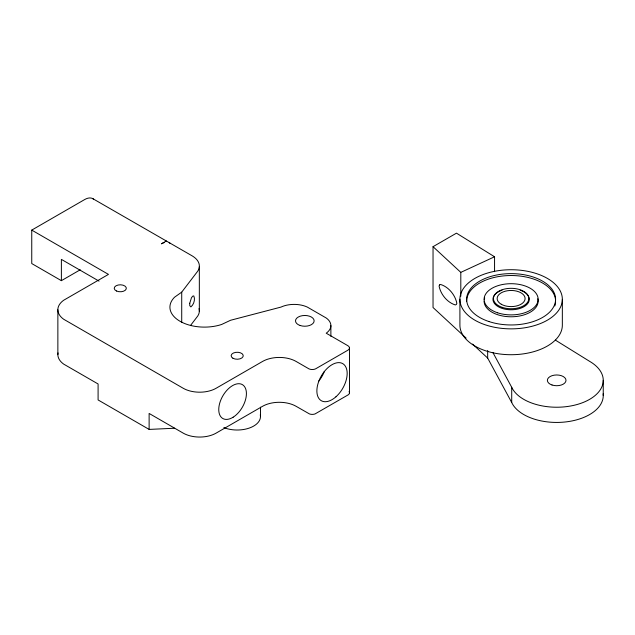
<?xml version="1.0" encoding="UTF-8"?>
<svg xmlns="http://www.w3.org/2000/svg" width="635" height="635" viewBox="0 0 635 635"><rect width="100%" height="100%" fill="white"/><g stroke="black" fill="none" stroke-linecap="round" stroke-linejoin="round"><path stroke-width="0.95" d="M80.24 269.78L61.381 280.67L31.75 263.557L31.75 230.108L108.466 274.391L63.683 300.244A26.194 15.121 0 0 0 63.683 319.254L183.197 388.255A23.281 13.438 0 0 0 216.122 388.255L262.541 361.458A23.749 13.716 0 0 1 296.132 361.458L308.967 368.864A5.239 3.024 0 0 0 315.555 368.864L347.853 350.218A5.54 3.199 0 0 0 347.853 345.694L326.223 333.208A20.955 12.097 0 0 0 326.223 318L307.324 307.086A20.955 12.097 0 0 0 280.988 307.086L230.561 320.27L221.694 324.445A34.512 19.923 0 0 1 180.03 321.278A34.512 19.923 0 0 1 174.546 297.22L181.721 292.132L197.771 271.121A25.178 14.534 0 0 0 192.024 255.786L92.543 198.509M190.643 325.318L197.771 315.984A25.178 14.534 0 0 0 199.033 308.57M31.75 230.108L84.717 199.525A16.423 9.485 -60 0 1 93.535 199.112M166.37 240.967L161.433 243.816A16.423 9.485 -60 0 1 164.259 242.586M466.106 338.106L433.038 307.507L433.038 246.682L456.47 233.156L494.562 256.778L494.562 271.653M460.804 296.172L460.804 272.375L494.562 256.778M58.031 352.901A26.194 15.121 0 0 0 63.683 364.117L98.092 383.977L98.092 399.947L149.122 429.411L174.625 428.228M99.044 281.122L61.381 259.382L61.381 280.67M555.427 340.138L589.613 361.339A46.561 26.884 0 0 1 579.969 403.63A46.561 26.884 0 0 1 511.715 387.302L492.855 352.441M433.038 246.682L460.804 272.375M472.575 344.091L487.664 358.061L511.715 402.511A46.561 26.884 0 0 0 564.269 422.077A46.561 26.884 0 0 0 603.155 393.803M603.25 380.349L603.25 395.557M562.34 299.363A51.221 29.567 0 0 1 485.41 324.866A51.221 29.567 0 0 1 485.616 273.653A51.221 29.567 0 0 1 562.34 299.363L562.34 325.215A51.221 29.567 0 0 1 511 354.719A51.221 29.567 0 0 1 459.907 325.08L459.907 299.228M511.715 387.302L511.715 402.511M487.664 350.456L487.664 358.061M349.48 347.956L349.48 392.819M330.875 325.604L330.875 336.328M260.477 407.186L260.477 416.576M199.334 266.716L199.334 311.571M181.721 292.132L181.721 322.358M149.122 429.411L149.122 413.441L183.197 433.118A23.281 13.438 0 0 0 216.122 433.118L262.541 406.313A23.749 13.716 0 0 1 296.132 406.313L309.451 413.925A5.239 3.024 0 0 0 315.071 413.925L348.329 394.764A5.54 3.199 0 0 0 349.052 391.597M57.864 309.753L57.864 354.608M324.39 371.372A21.415 12.367 -60 0 1 318.849 380.968M260.279 414.822A23.281 13.438 0 0 1 249.277 428.069A23.281 13.438 0 0 1 223.845 427.593M169.251 242.792A16.423 9.485 -60 0 1 170.251 243.403M520.2 290.219A18.161 10.485 0 0 1 526.852 304.538A18.161 10.485 0 0 1 502.047 308.372A18.161 10.485 0 0 1 495.395 294.053M496.022 293.473A18.161 10.485 0 0 1 502.047 290.219M555.561 302.149A44.466 25.67 0 0 1 554.815 305.975M466.654 301.196A44.466 25.67 0 0 1 510.294 275.526A44.466 25.67 0 0 1 555.561 300.244M537.797 298.752A27.003 15.589 0 0 1 513.247 316.738A27.003 15.589 0 0 1 484.116 301.196M484.267 299.569A27.003 15.589 0 0 1 484.711 297.95M189.746 303.26L189.746 305.618L190.873 306.919C193.818 304.578 195.461 299.355 193.794 295.918L192.707 296.156L191.452 297.791L189.746 303.26M439.555 284.917L439.079 286.036C440.587 294.251 447.254 302.498 455.319 304.943L456.367 304.49L456.843 303.371C455.327 295.164 448.667 286.909 440.595 284.472L439.555 284.917M233.156 417.187A19.558 11.287 -60 0 0 244.269 386.27A19.558 11.287 -60 0 0 220.337 401.225A19.558 11.287 -60 0 0 233.156 417.187M335.939 396.804A21.415 12.367 -60 0 0 342.725 363.625A21.415 12.367 -60 0 0 317.389 386.096A21.415 12.367 -60 0 0 335.939 396.804M232.934 358.235A6.056 3.493 0 0 0 243.046 356.64A6.056 3.493 0 0 0 235.609 352.377A6.056 3.493 0 0 0 232.934 358.235M300.164 325.509A9.311 5.374 0 0 0 314.135 320.85A9.311 5.374 0 0 0 300.164 316.198A9.311 5.374 0 0 0 300.164 325.509M116.467 290.997A6.056 3.493 0 0 0 126.262 288.838A6.056 3.493 0 0 0 118.134 285.02A6.056 3.493 0 0 0 116.467 290.997M552.029 385A9.311 5.374 0 0 0 565.999 380.349A9.311 5.374 0 0 0 552.029 375.69A9.311 5.374 0 0 0 552.029 385M502.277 307.38A17.693 10.216 0 0 0 528.82 298.537A17.693 10.216 0 0 0 502.277 289.687A17.693 10.216 0 0 0 502.277 307.38M501.245 304.236A13.97 8.064 0 0 0 524.613 300.625A13.97 8.064 0 0 0 507.508 290.743A13.97 8.064 0 0 0 501.245 304.236M488.886 321.524A44.466 25.67 0 0 0 555.585 299.291A44.466 25.67 0 0 0 488.886 277.058A44.466 25.67 0 0 0 488.886 321.524M497.618 312.801A27.003 15.589 0 0 0 538.131 299.291A27.003 15.589 0 0 0 497.618 285.79A27.003 15.589 0 0 0 497.618 312.801"/></g></svg>
